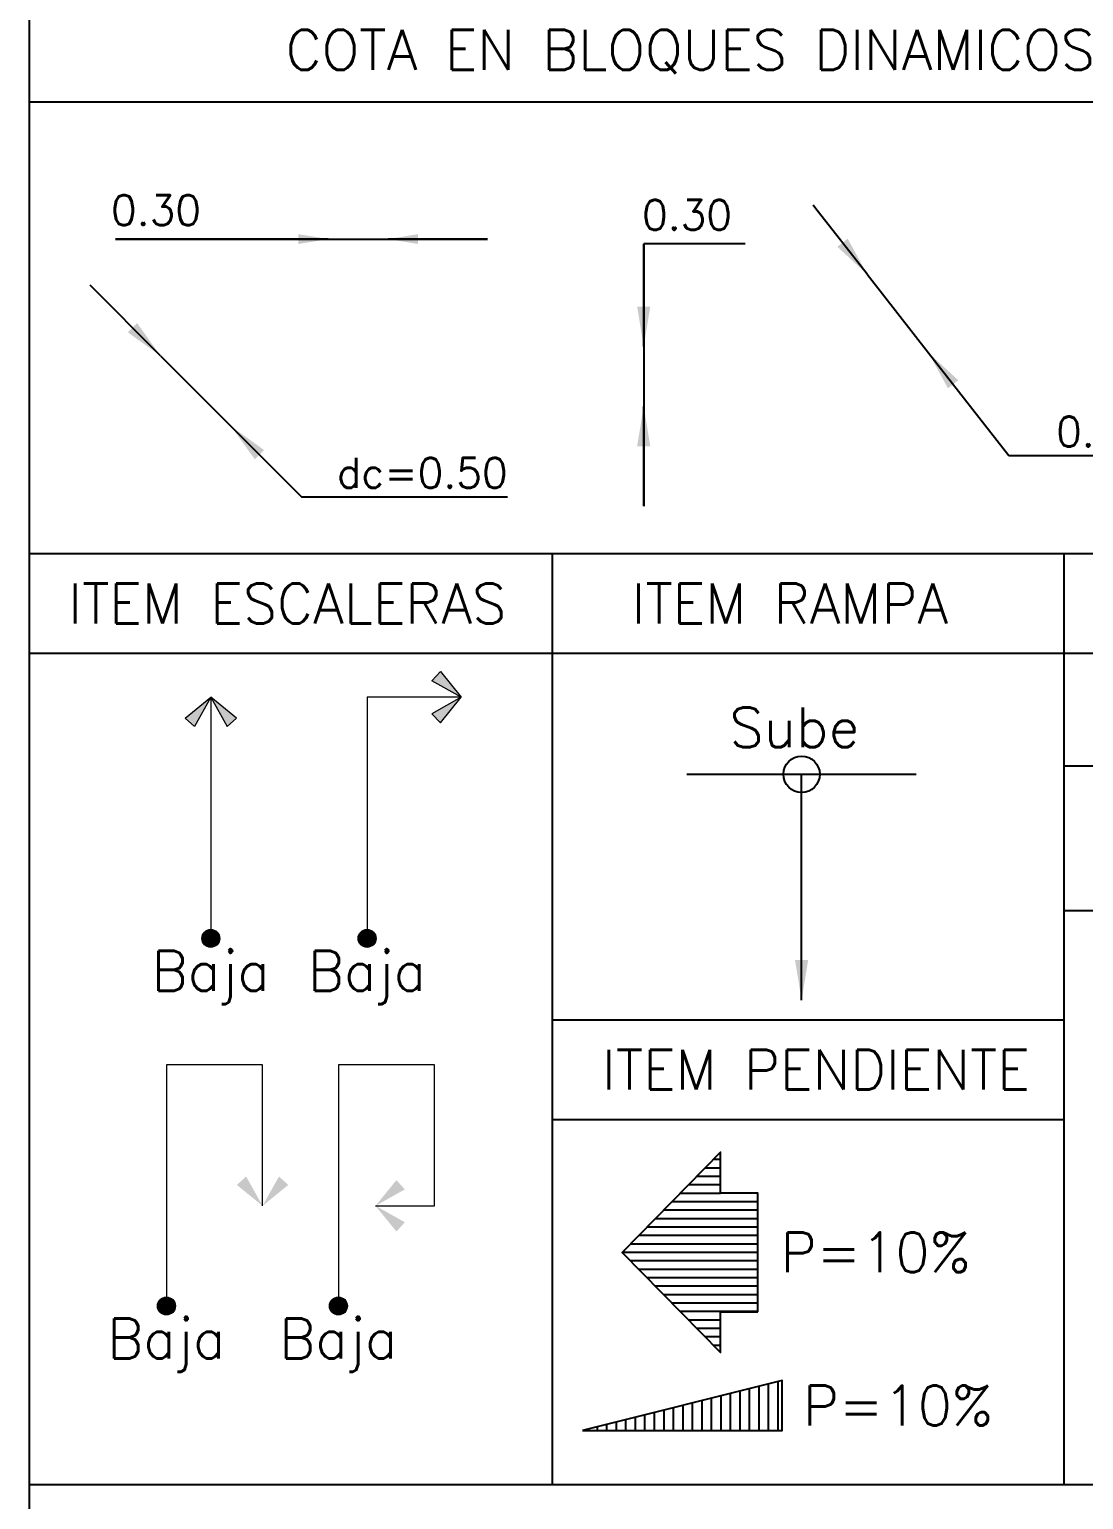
# Model space of a CAD drawing. Header units: millimetres. Extents: x -99999999 to 100000000, y -41 to 20.
# Drawn here: x -25.71 to -20.42, y -11.27 to -3.9 of the extents above; entities that cross this region are included whole.
import ezdxf
from ezdxf.enums import TextEntityAlignment as Align

# ---------------------------------------------------------------- set-up
doc = ezdxf.new("R2010")
doc.units = ezdxf.units.MM
doc.header["$LTSCALE"] = 0.01
doc.linetypes.add('DASHED2', pattern=[0.375, 0.25, -0.125])
for name, color, linetype in [('FC_BORDES', 4, 'Continuous'), ('FC_COTAS', 1, 'Continuous'), ('FC_HATCH 253', 253, 'Continuous'), ('FC_LINEA CORTE', 1, 'Continuous'), ('FC_R-80', 11, 'Continuous')]:
    doc.layers.add(name, color=color, linetype=linetype)
doc.layers.add('FC_DEFPOINTS', color=250, linetype='Continuous', plot=False)
doc.layers.add('FC_ESCALERAS', color=253, linetype='Continuous', lineweight=18)
doc.styles.add('FC_TEXT1', font='romans.shx')
doc.styles.add('ROMAND', font='romans.shx')
doc.dimstyles.new('FC_COTAS', dxfattribs={"dimtxt": 0.0015, "dimasz": 0.001, "dimexe": 0, "dimexo": 0, "dimgap": 0.001, "dimtad": 1, "dimtih": 1, "dimtoh": 1, "dimzin": 0, "dimdsep": 46, "dimtxsty": 'FC_TEXT1', "dimblk": 'DOT', "dimcen": 0.09, "dimclrd": 256, "dimclre": 256, "dimclrt": 256, "dimadec": 0, "dimazin": 0, "dimtfac": 1, "dimtix": 1, "dimtmove": 2, "dimatfit": 3, "dimfxl": 1.002, "dimtolj": 1, "dimtzin": 0, "dimlwd": -1, "dimarcsym": 0})
doc.dimstyles.new('FC_COTAS EJES', dxfattribs={"dimtxt": 0.002, "dimasz": 0.0015, "dimexe": 0, "dimexo": 0, "dimgap": 0.001, "dimtad": 1, "dimtih": 1, "dimtoh": 1, "dimzin": 0, "dimdsep": 46, "dimtxsty": 'FC_TEXT1', "dimblk": 'DOT', "dimcen": 0.09, "dimclrd": 256, "dimclre": 256, "dimclrt": 256, "dimadec": 0, "dimazin": 0, "dimtfac": 1, "dimtix": 1, "dimtmove": 2, "dimatfit": 3, "dimfxl": 1.002, "dimtolj": 1, "dimtzin": 0, "dimlwd": -1, "dimarcsym": 0})

# ---------------------------------------------------------------- blocks, each defined once
blk = doc.blocks.new('*U199')
at = {"layer": 'FC_HATCH 253'}
h = blk.add_hatch(dxfattribs=at)
h.set_pattern_fill('ANSI31', color=256, scale=0.00015, angle=45)
h.set_pattern_definition([(90, (-0.01, 0), (-0.00047625, 8e-20), [])])
h.paths.add_polyline_path([(-0.01, 0), (0, 0), (0, 0.0025)])
blk.add_lwpolyline([(-0.01, 0), (0, 0), (0, 0.0025), (-0.01, 0)])
at = {"layer": 'FC_R-80', "style": 'FC_TEXT1'}
blk.add_attdef('P=10%', text='', height=0.002, dxfattribs=at).set_placement((0.005806, 0.00125), align=Align.MIDDLE_CENTER)
blk = doc.blocks.new('*U200')
at = {"layer": 'FC_HATCH 253', "linetype": 'DASHED2', "ltscale": 350}
h = blk.add_hatch(dxfattribs=at)
h.set_pattern_fill('ANSI31', color=256, scale=0.0001333, angle=135)
h.set_pattern_definition([(180, (0.0067889, 5e-12), (-6e-20, -0.000423227), [])])
h.paths.add_polyline_path([(0, 0), (0.004926, -0.005024), (0.004926, -0.002973), (0.006789, -0.002973), (0.006789, 0.002973), (0.004926, 0.002973), (0.004926, 0.005024)])
blk.add_lwpolyline([(0.006789, -0.002973), (0.006789, 0.002973), (0.004926, 0.002973), (0.004926, 0.005024), (0, 0), (0.004926, -0.005024), (0.004926, -0.002973), (0.006789, -0.002973)])
at = {"layer": 'FC_R-80', "style": 'FC_TEXT1'}
blk.add_attdef('P=10%', text='', height=0.002, dxfattribs=at).set_placement((0.012971, 0), align=Align.MIDDLE_CENTER)
blk = doc.blocks.new('_Dot')
at = {"color": 0, "linetype": 'ByBlock', "lineweight": -2}
blk.add_line((-0.5, 0), (-1, 0), dxfattribs=at)
at = {"color": 0, "linetype": 'ByBlock', "const_width": 0.5}
blk.add_lwpolyline([(-0.25, 0, 1), (0.25, 0, 1)], format="xyb", close=True, dxfattribs=at)
blk = doc.blocks.new('*U222')
at = {"layer": 'FC_ESCALERAS'}
for points in [[(-0.000822, 0.01061), (-0.001288, 0.011034), (0, 0.01208)], [(0, 0.01208), (0.001288, 0.011034), (0.000822, 0.01061)]]:
    blk.add_hatch(color=0, dxfattribs=at).paths.add_polyline_path(points)
at = {"layer": 'FC_ESCALERAS', "ltscale": 0.9, "transparency": 33554687}
h = blk.add_hatch(color=0, dxfattribs=at)
h.dxf.hatch_style = 1
edge = h.paths.add_edge_path()
edge.add_arc((0, 0), 0.00045, 0, 360)
at = {"layer": 'FC_ESCALERAS', "color": 0}
blk.add_line((0, 0.01208), (0, -0.00045), dxfattribs=at)
for points in [[(0, 0.01208), (-0.000822, 0.01061), (-0.001288, 0.011034), (0, 0.01208)], [(0, 0.01208), (0.000822, 0.01061), (0.001288, 0.011034), (0, 0.01208)]]:
    blk.add_lwpolyline(points, dxfattribs=at)
blk.add_circle((0, 0), 0.00045, dxfattribs=at)
at = {"layer": 'FC_R-80', "ltscale": 0.9, "style": 'FC_TEXT1'}
blk.add_attdef('Sube', text='', height=0.002, dxfattribs=at).set_placement((0, -0.001629), align=Align.MIDDLE_CENTER)
blk = doc.blocks.new('*U223')
at = {"layer": 'FC_ESCALERAS'}
for points in [[(0.003251, 0.012903), (0.003675, 0.013368), (0.004721, 0.01208)], [(0.004721, 0.01208), (0.003675, 0.010793), (0.003251, 0.011258)]]:
    blk.add_hatch(color=0, dxfattribs=at).paths.add_polyline_path(points)
at = {"layer": 'FC_ESCALERAS', "ltscale": 0.9, "transparency": 33554687}
h = blk.add_hatch(color=0, dxfattribs=at)
h.dxf.hatch_style = 1
edge = h.paths.add_edge_path()
edge.add_arc((0, 0), 0.00045, 0, 360)
at = {"layer": 'FC_ESCALERAS', "color": 0}
for points in [[(0.004721, 0.01208), (0.003251, 0.012903), (0.003675, 0.013368), (0.004721, 0.01208)], [(0.004721, 0.01208), (0, 0.01208), (0, 0)], [(0.004721, 0.01208), (0.003251, 0.011258), (0.003675, 0.010793), (0.004721, 0.01208)]]:
    blk.add_lwpolyline(points, dxfattribs=at)
blk.add_circle((0, 0), 0.00045, dxfattribs=at)
at = {"layer": 'FC_R-80', "ltscale": 0.9, "style": 'FC_TEXT1'}
blk.add_attdef('Sube', text='', height=0.002, dxfattribs=at).set_placement((0, -0.001629), align=Align.MIDDLE_CENTER)
blk = doc.blocks.new('*U217')
at = {"layer": 'FC_ESCALERAS'}
for points in [[(0.004816, 0.005019), (0.003528, 0.006066), (0.003994, 0.006489)], [(0.005639, 0.006489), (0.006104, 0.006066), (0.004816, 0.005019)]]:
    blk.add_hatch(color=0, dxfattribs=at).paths.add_polyline_path(points)
at = {"layer": 'FC_ESCALERAS', "ltscale": 0.9, "transparency": 33554687}
h = blk.add_hatch(color=0, dxfattribs=at)
h.dxf.hatch_style = 1
edge = h.paths.add_edge_path()
edge.add_arc((0, 0), 0.00045, 0, 360)
at = {"layer": 'FC_ESCALERAS', "color": 0}
blk.add_lwpolyline([(0.004816, 0.005019), (0.004816, 0.01208), (0, 0.01208), (0, 0)], dxfattribs=at)
blk.add_circle((0, 0), 0.00045, dxfattribs=at)
at = {"layer": 'FC_R-80', "ltscale": 0.9, "style": 'FC_TEXT1'}
blk.add_attdef('Sube', text='', height=0.002, dxfattribs=at).set_placement((0, -0.001629), align=Align.MIDDLE_CENTER)
blk = doc.blocks.new('*U219')
at = {"layer": 'FC_ESCALERAS'}
for points in [[(0.001861, 0.005019), (0.002908, 0.006307), (0.003331, 0.005841)], [(0.003331, 0.004196), (0.002908, 0.003731), (0.001861, 0.005019)]]:
    blk.add_hatch(color=0, dxfattribs=at).paths.add_polyline_path(points)
at = {"layer": 'FC_ESCALERAS', "ltscale": 0.9, "transparency": 33554687}
h = blk.add_hatch(color=0, dxfattribs=at)
h.dxf.hatch_style = 1
edge = h.paths.add_edge_path()
edge.add_arc((0, 0), 0.00045, 0, 360)
at = {"layer": 'FC_ESCALERAS', "color": 0}
blk.add_lwpolyline([(0.001861, 0.005019), (0.004816, 0.005019), (0.004816, 0.01208), (0, 0.01208), (0, 0)], dxfattribs=at)
blk.add_circle((0, 0), 0.00045, dxfattribs=at)
at = {"layer": 'FC_R-80', "ltscale": 0.9, "style": 'FC_TEXT1'}
blk.add_attdef('Sube', text='', height=0.002, dxfattribs=at).set_placement((0, -0.001629), align=Align.MIDDLE_CENTER)
blk = doc.blocks.new('*U283')
at = {"layer": 'Defpoints', "ltscale": 0.9, "transparency": 33554457}
blk.add_line((0, 0), (0.003, 0), dxfattribs=at)
at = {"layer": 'FC_R-80', "ltscale": 0.9, "style": 'FC_TEXT1'}
blk.add_attdef('TEXTO_001', (-0.010879, 0.0007), '', height=0.0015, dxfattribs=at)
at = {"layer": 'FC_LINEA CORTE', "ltscale": 0.9}
for points in [[(0, 0), (-0.010664, 0), (0, 0)], [(0.003, 0), (0.00798, 0), (0.003, 0)]]:
    blk.add_leader(points, dimstyle='FC_COTAS EJES', override={"dimscale": 1}, dxfattribs=at)
blk = doc.blocks.new('*U284')
at = {"layer": 'Defpoints', "ltscale": 0.9, "transparency": 33554457}
blk.add_line((0, 0), (0, -0.003), dxfattribs=at)
at = {"layer": 'FC_LINEA CORTE', "ltscale": 0.9}
blk.add_lwpolyline([(0.005084, 0.005141), (0, 0.005141)], dxfattribs=at)
at = {"layer": 'FC_R-80', "ltscale": 0.9, "style": 'FC_TEXT1'}
blk.add_attdef('TEXTO', (0.00035, 0.005841), '', height=0.0015, dxfattribs=at)
at = {"layer": 'FC_LINEA CORTE', "ltscale": 0.9}
for points in [[(0, 0), (0, 0.005141), (0, 0)], [(0, -0.003), (0, -0.008007), (0, -0.003)]]:
    blk.add_leader(points, dimstyle='FC_COTAS EJES', override={"dimscale": 1, "dimasz": 0.002}, dxfattribs=at)
blk = doc.blocks.new('*U285')
at = {"layer": 'FC_DEFPOINTS', "transparency": 33554457}
blk.add_lwpolyline([(-0.001768, 0.001768), (0.001768, -0.001768)], dxfattribs=at)
at = {"layer": 'FC_R-80', "ltscale": 0.6, "style": 'FC_TEXT1'}
blk.add_attdef('DC=X.XX', text='', height=0.0015, dxfattribs=at).set_placement((0.015613, -0.005296), align=Align.BOTTOM_RIGHT)
at = {"layer": 'FC_COTAS'}
for points in [[(-0.001768, 0.001768), (-0.005303, 0.005303)], [(0.001768, -0.001768), (0.005296, -0.005296), (0.015613, -0.005296)]]:
    blk.add_leader(points, dimstyle='FC_COTAS EJES', override={"dimscale": 1, "dimasz": 0.002, "dimgap": 0.001, "dimtad": 0}, dxfattribs=at)
blk = doc.blocks.new('*U286')
at = {"layer": 'FC_DEFPOINTS', "ltscale": 0.9, "transparency": 33554457}
blk.add_lwpolyline([(-0.003078, 0.00394), (0, 0)], dxfattribs=at)
at = {"layer": 'FC_LINEA CORTE', "ltscale": 0.9}
blk.add_lwpolyline([(0.004019, -0.005145), (0.010892, -0.005145)], dxfattribs=at)
at = {"layer": 'FC_R-80', "ltscale": 0.6, "style": 'FC_TEXT1'}
blk.add_attdef('X.XX', text='', height=0.0015, dxfattribs=at).set_placement((0.010892, -0.005145), align=Align.BOTTOM_RIGHT)
at = {"layer": 'FC_LINEA CORTE', "ltscale": 0.9}
for points, override in [([(-0.003078, 0.00394), (-0.005693, 0.007287), (-0.005786, 0.007406)], {"dimscale": 1, "dimasz": 0.002}), ([(0, 0), (0.004019, -0.005145), (0.00403, -0.005144)], {"dimscale": 1, "dimasz": 0.002, "dimclrd": 256})]:
    blk.add_leader(points, dimstyle='FC_COTAS EJES', override=override, dxfattribs=at)
blk = doc.blocks.new('*U246')
at = {"layer": 'FC_COTAS', "ltscale": 0.9}
blk.add_line((-0.005743, 0), (0.005743, 0), dxfattribs=at)
blk.add_circle((0, 0), 0.000909, dxfattribs=at)
at = {"layer": 'FC_R-80', "style": 'FC_TEXT1', "flags": 4}
blk.add_attdef('DIRECCIÓN_001', (-0.003617, 0.001353, 0), '', height=0.002, dxfattribs=at)
at = {"layer": 'FC_COTAS', "ltscale": 0.9}
blk.add_leader([(0, -0.011309), (0, 0)], dimstyle='FC_COTAS', override={"dimscale": 1, "dimasz": 0.002}, dxfattribs=at)

msp = doc.modelspace()

# ---------------------------------------------------------------- linework, layer by layer
at = {"layer": 'FC_BORDES', "ltscale": 1.5}
for points in [[(-25.7053, -32.3612), (-25.7053, 9.9361)], [(-25.7053, -4.2657), (-14.9435, -4.2657)], [(-25.7053, -6.5299), (-14.9435, -6.5299)], [(-23.086, -6.5299), (-23.086, -11.1954)], [(-20.5233, -6.5299), (-20.5233, -11.1954)], [(-25.7053, -7.0299), (-14.9435, -7.0299)], [(-20.5233, -7.5937), (-17.634, -7.5937)], [(-20.5233, -8.3183), (-17.634, -8.3183)], [(-23.086, -8.8663), (-20.5233, -8.8663)], [(-23.086, -9.3663), (-20.5233, -9.3663)], [(-25.7053, -11.1954), (-14.9435, -11.1954)]]:
    msp.add_lwpolyline(points, dxfattribs=at)

# ---------------------------------------------------------------- block references
at = {"layer": 'FC_COTAS', "xscale": 100, "yscale": 100, "zscale": 100}
msp.add_blockref('*U283', (-24.2081, -4.9542), dxfattribs=at).add_auto_attribs({'TEXTO_001': '0.30'})
at = {"layer": 'FC_COTAS'}
ref = msp.add_blockref('*U284', (-22.6281, -5.4923), dxfattribs=dict(at, xscale=100, yscale=100, zscale=100))
ref.add_attrib('TEXTO', '0.30', (-22.636, -4.9082), dxfattribs={"layer": 'FC_R-80', "ltscale": 0.9, "height": 0.15, "style": 'FC_TEXT1'})
at = {"layer": 'FC_COTAS', "ltscale": 0.6, "xscale": 100, "yscale": 100, "zscale": 100}
for name, p, values in [('*U286', (-21.2013, -5.5241), {'X.XX': '0.50'}), ('*U285', (-24.8713, -5.7162), {'DC=X.XX': 'dc=0.50'})]:
    msp.add_blockref(name, p, dxfattribs=at).add_auto_attribs(values)
at = {"layer": 'FC_COTAS'}
ref = msp.add_blockref('*U246', (-21.8372, -7.6362), dxfattribs=dict(at, xscale=100, yscale=100, zscale=100))
ref.add_attrib('DIRECCIÓN_001', 'Sube', (-22.1989, -7.5009, 0), dxfattribs={"layer": 'FC_R-80', "height": 0.2, "style": 'FC_TEXT1'})
ref = msp.add_blockref('*U200', (-22.7361, -10.0316), dxfattribs=dict(at, xscale=100, yscale=100, zscale=100))
ref.add_attrib('P=5%', 'P=10%', dxfattribs={"layer": 'FC_R-80', "height": 0.2, "style": 'ROMAND'}).set_placement((-21.4661, -10.0316), align=Align.MIDDLE_CENTER)
ref = msp.add_blockref('*U199', (-21.9352, -10.9241), dxfattribs=dict(at, xscale=100, yscale=100, zscale=100))
ref.add_attrib('P=10%', 'P=10%', dxfattribs={"layer": 'FC_R-80', "height": 0.2, "style": 'ROMAND'}).set_placement((-21.3546, -10.7991), align=Align.MIDDLE_CENTER)
at = {"layer": 'FC_ESCALERAS', "ltscale": 0.6, "xscale": 100, "yscale": 100, "zscale": 100}
for name, p in [('*U223', (-24.0139, -8.4583)), ('*U222', (-24.7967, -8.4583)), ('*U217', (-25.0191, -10.3003)), ('*U219', (-24.1577, -10.3003))]:
    msp.add_blockref(name, p, dxfattribs=at).add_auto_attribs({'Sube': 'Baja'})

# ---------------------------------------------------------------- texts
at = {"layer": 'FC_R-80', "insert": (-20.3244, -4.0157), "char_height": 0.2, "width": 9.411524, "attachment_point": 5, "style": 'FC_TEXT1'}
msp.add_mtext('COTA EN BLOQUES DINAMICOS Y CUADRO DE CONVENCIONES', dxfattribs=at)
at = {"layer": 'FC_R-80', "char_height": 0.2, "attachment_point": 5, "style": 'FC_TEXT1'}
for s, insert in [('ITEM ESCALERAS', (-24.4132, -6.7799)), ('ITEM RAMPA', (-21.8956, -6.7799)), ('ITEM PENDIENTE', (-21.7652, -9.1163))]:
    msp.add_mtext(s, dxfattribs=dict(at, insert=insert))

doc.saveas('drawing.dxf')
